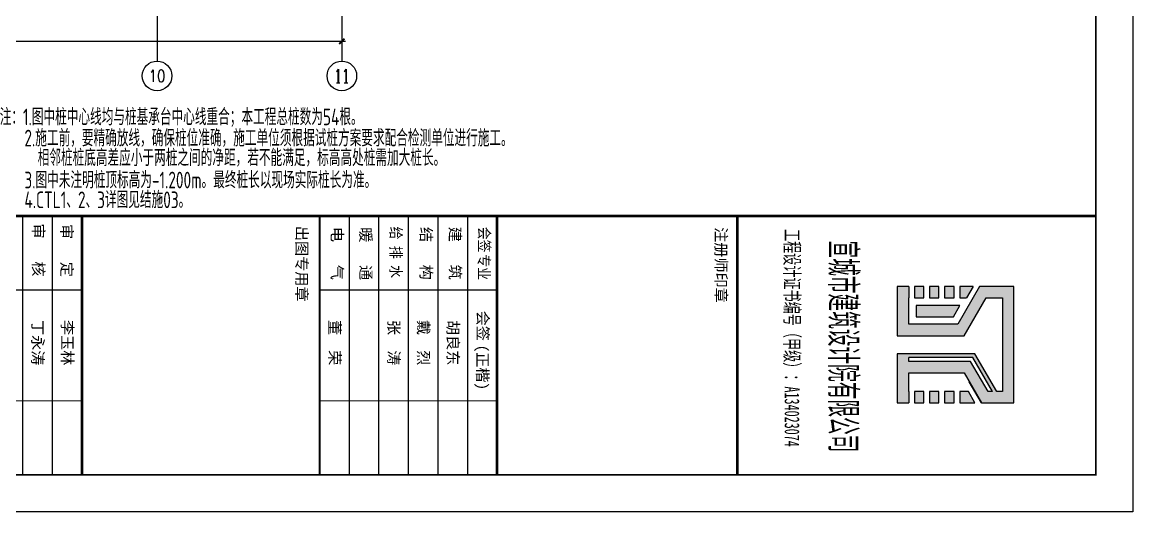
# Model space of a CAD drawing. Extents: x -1389621 to 57380, y -92505 to 283644.
# Drawn here: x -1353084 to -1317031, y 147698 to 163581 of the extents above; entities that cross this region are included whole.
import ezdxf
from ezdxf.enums import TextEntityAlignment as Align

# ---------------------------------------------------------------- set-up
doc = ezdxf.new("R2010")
doc.units = 0
doc.header["$LTSCALE"] = 100
doc.header["$MEASUREMENT"] = 0
doc.layers.get('0').update_dxf_attribs({"linetype": 'CONTINUOUS'})
doc.layers.get('Defpoints').update_dxf_attribs({"linetype": 'CONTINUOUS'})
for name, color, linetype in [('AXIS', 3, 'CONTINUOUS'), ('AXIS_TEXT', 7, 'CONTINUOUS'), ('BORDER', 7, 'CONTINUOUS'), ('BZ_标准图框', 7, 'CONTINUOUS'), ('DIM', 3, 'CONTINUOUS'), ('TC', 151, 'CONTINUOUS')]:
    doc.layers.add(name, color=color, linetype=linetype)
doc.styles.add('_TCH_AXIS', font='COMPLEX', dxfattribs={"bigfont": 'GBCBIG'})
doc.styles.add('COMPLEX', font='COMPLEX')
doc.styles.add('ht', font='simhei.ttf', dxfattribs={"width": 0.8})
doc.styles.add('TSSD_Dimension', font='tssdeng.shx', dxfattribs={"width": 0.7, "bigfont": 'hztxt.shx'})
doc.styles.add('TSSD_REIN', font='Tssdeng.shx', dxfattribs={"width": 0.7, "bigfont": 'hztxt.shx'})
doc.dimstyles.new('TSSD_100_100', dxfattribs={"dimtxt": 300, "dimasz": 100, "dimexe": 100, "dimexo": 250, "dimgap": 100, "dimtad": 1, "dimdec": 0, "dimzin": 0, "dimdsep": 46, "dimtxsty": 'TSSD_Dimension', "dimblk": 'ARCHTICK', "dimblk1": 'ARCHTICK', "dimblk2": 'ARCHTICK', "dimcen": 0, "dimdle": 100, "dimclrt": 7, "dimadec": 0, "dimazin": 0, "dimtfac": 1, "dimtdec": 0, "dimtix": 1, "dimtmove": 2, "dimatfit": 3, "dimfxl": 0, "dimtolj": 1, "dimtzin": 0, "dimarcsym": 0})

# ---------------------------------------------------------------- blocks, each defined once
blk = doc.blocks.new('_ArchTick')
at = {"color": 0, "linetype": 'ByBlock'}
blk.add_lwpolyline([(-0.71, -0.71, 0.5, 0.5, 0), (0.71, 0.71, 0.5, 0.5, 0)], format="xyseb", dxfattribs=at)
blk = doc.blocks.new('*D1356')
at = {"layer": 'Defpoints', "color": 0, "ltscale": 100}
for p in [(-1378707, 165857), (-1342707, 165857), (-1342707, 162963)]:
    blk.add_point(p, dxfattribs=at)
at = {"layer": 'DIM', "color": 0, "lineweight": -2, "ltscale": 100}
for p, q in [((-1378707, 165557), (-1378707, 162843)), ((-1342707, 165557), (-1342707, 162843)), ((-1378827, 162963), (-1342587, 162963))]:
    blk.add_line(p, q, dxfattribs=at)
at = {"layer": 'DIM', "color": 0, "lineweight": -2, "ltscale": 100, "xscale": 120, "yscale": 120, "zscale": 120, "rotation": 180}
blk.add_blockref('_ArchTick', (-1378707, 162963), dxfattribs=at)
at = {"layer": 'DIM', "color": 0, "lineweight": -2, "ltscale": 100, "xscale": 120, "yscale": 120, "zscale": 120}
blk.add_blockref('_ArchTick', (-1342707, 162963), dxfattribs=at)
at = {"layer": 'DIM', "color": 7, "ltscale": 100, "insert": (-1360707, 163263), "char_height": 360, "attachment_point": 5, "style": 'TSSD_Dimension'}
blk.add_mtext('\\A1;36000', dxfattribs=at)
blk = doc.blocks.new('_AXISO')
blk.add_circle((0, 0), 0.5)
at = {"layer": 'AXIS_TEXT', "style": 'COMPLEX', "width": 1.041667}
blk.add_attdef('A', text='', height=0.56, dxfattribs=at).set_placement((-0.25, -0.28), (0.25, -0.28), align=Align.FIT)
blk = doc.blocks.new('A$C064F2E3D')
h = blk.add_hatch(color=1)
h.paths.add_polyline_path([(5094, 55182), (1943, 55182), (1943, 54256), (2967, 53665), (2967, 52338), (2250, 52338), (1943, 52338), (1943, 52030), (3274, 52030), (3274, 53842), (2250, 54433), (2250, 54874), (4787, 54874), (4787, 54721), (3763, 54130), (3763, 52030), (5094, 52030), (5094, 52338), (4787, 52338), (4275, 52338), (4275, 53834), (5094, 54307)])
h.paths.add_polyline_path([(4787, 54484), (3968, 54011), (3968, 52338), (3865, 52338), (3865, 54070), (4787, 54603)], flags=16)
h = blk.add_hatch(color=1)
h.paths.add_polyline_path([(5094, 54130), (4787, 53952), (4787, 53720), (5094, 53720)])
h.paths.add_polyline_path([(4787, 53566), (4787, 53310), (5094, 53310), (5094, 53566)])
h.paths.add_polyline_path([(4787, 53157), (4787, 52901), (5094, 52901), (5094, 53157)])
h.paths.add_polyline_path([(5094, 52491), (5094, 52747), (4787, 52747), (4787, 52491)])
h.paths.add_polyline_path([(2762, 53546), (2455, 53724), (2455, 52542), (2762, 52542)])
h.paths.add_polyline_path([(1943, 54078), (1943, 53720), (2250, 53720), (2250, 53901)])
h.paths.add_polyline_path([(1943, 53566), (1943, 53310), (2250, 53310), (2250, 53566)])
h.paths.add_polyline_path([(2250, 52901), (2250, 53157), (1943, 53157), (1943, 52901)])
h.paths.add_polyline_path([(2250, 52747), (1943, 52747), (1943, 52491), (2250, 52491)])
for points in [[(4275, 52338), (4275, 53834), (5094, 54307), (5094, 55182), (1943, 55182), (1943, 54256), (2967, 53665), (2967, 52338), (2250, 52338)], [(1943, 52338), (1943, 52030), (3274, 52030), (3274, 53842), (2250, 54433), (2250, 54874), (4787, 54874), (4787, 54721), (3763, 54130), (3763, 52030), (5094, 52030), (5094, 52338)], [(4787, 54603), (3865, 54070), (3865, 52338)], [(4787, 54484), (3968, 54011), (3968, 52338)], [(4787, 54603), (4787, 54484)], [(5094, 54307), (4524, 53978)], [(5094, 54130), (4787, 53952)], [(4787, 53952), (4787, 53720), (5094, 53720), (5094, 54130)], [(1943, 54078), (2250, 53901)], [(1943, 54078), (1943, 53720), (2250, 53720), (2250, 53901)], [(1943, 52338), (2250, 52338)], [(3968, 52338), (3865, 52338)], [(4787, 52338), (4275, 52338)], [(4787, 52338), (5094, 52338)]]:
    blk.add_lwpolyline(points)
for points in [[(1943, 53566), (1943, 53310), (2250, 53310), (2250, 53566)], [(2762, 53546), (2455, 53724), (2455, 52542), (2762, 52542)], [(4787, 53566), (4787, 53310), (5094, 53310), (5094, 53566)], [(1943, 53157), (1943, 52901), (2250, 52901), (2250, 53157)], [(4787, 53157), (4787, 52901), (5094, 52901), (5094, 53157)], [(1943, 52747), (1943, 52491), (2250, 52491), (2250, 52747)], [(4787, 52747), (4787, 52491), (5094, 52491), (5094, 52747)]]:
    blk.add_lwpolyline(points, close=True)
at = {"layer": 'BZ_标准图框'}
for points, const_width in [([(35, 0), (35, 57400)], 70), ([(35, 47700), (7035, 47700)], 70), ([(35, 41203), (7035, 41203)], 70), ([(2035, 41203), (2035, 36403)], 35), ([(5035, 41203), (5035, 36403)], 35), ([(7035, 40403), (35, 40403)], 35), ([(7035, 39603), (35, 39603)], 35), ([(7035, 38803), (35, 38803)], 35), ([(7035, 38003), (35, 38003)], 35), ([(7035, 37203), (35, 37203)], 35), ([(7035, 36403), (35, 36403)], 50), ([(35, 29971), (7035, 29971)], 70), ([(2035, 19571), (2035, 29971)], 35), ([(5035, 23570), (5035, 29971)], 35), ([(35, 29171), (7035, 29171)], 35), ([(35, 28371), (7035, 28371)], 35)]:
    blk.add_lwpolyline(points, dxfattribs=dict(at, const_width=const_width))
at = {"layer": 'BZ_标准图框', "style": 'ht', "width": 0.5}
blk.add_text('宣城市建筑设计院有限公司', height=700, dxfattribs=at).set_placement((3565, 50232), align=Align.CENTER)
at = {"layer": 'BZ_标准图框', "style": 'ht'}
for s, height, width, p in [('工程设计证书编号（甲级）：A134023074', 400, 0.6, (391, 48985)), ('会签', 300, 0.85, (329, 40707)), ('专业', 300, 0.85, (1072, 40699)), ('给 排 水', 300, 0.85, (324, 38317))]:
    blk.add_text(s, height=height, dxfattribs=dict(at, width=width)).set_placement(p)
for s, p in [('注册师印章', (340, 47111)), ('会签', (2598, 40669)), ('(正楷)', (3518, 40660)), ('建   筑', (329, 39919)), ('胡良东', (2850, 39861)), ('结   构', (334, 39134)), ('戴  烈', (2850, 39061)), ('张  涛', (2850, 38261)), ('暖   通', (343, 37501)), ('电   气', (333, 36726)), ('董  荣', (2850, 36661)), ('出图专用章', (306, 35771)), ('审   定', (256, 29413)), ('李玉林', (2850, 29429)), ('审   核', (243, 28647)), ('丁永涛', (2850, 28629))]:
    blk.add_text(s, height=300, dxfattribs=at).set_placement(p)

msp = doc.modelspace()

# ---------------------------------------------------------------- linework, layer by layer
at = {"layer": 'AXIS'}
for p, q in [((-1348706.633, 165616.717), (-1348706.633, 162319.368)), ((-1342706.633, 165616.717), (-1342706.633, 162319.368))]:
    msp.add_line(p, q, dxfattribs=at)
at = {"layer": 'BORDER'}
msp.add_lwpolyline([(-1388311.068, 147698.469), (-1388311.068, 248618.469), (-1317031.068, 248618.469), (-1317031.068, 147698.469)], close=True, dxfattribs=at)
at = {"layer": 'BORDER', "const_width": 60}
msp.add_lwpolyline([(-1387111.068, 148898.469), (-1387111.068, 245618.469), (-1318231.068, 245618.469), (-1318231.068, 148898.469)], close=True, dxfattribs=at)

# ---------------------------------------------------------------- block references
at = {"xscale": 1.2, "yscale": 1.2, "zscale": 1.2, "rotation": 270}
msp.add_blockref('A$C064F2E3D', (-1387111.068, 157340.469), dxfattribs=at)
at = {"layer": 'AXIS'}
ref = msp.add_blockref('_AXISO', (-1348706.633, 161839.368), dxfattribs=dict(at, xscale=960, yscale=960, zscale=960))
ref.add_attrib('A', '10', dxfattribs={"layer": 'AXIS_TEXT', "ltscale": 0.5, "height": 394.1346, "style": '_TCH_AXIS'}).set_placement((-1348978.773, 161642.301), (-1348434.492, 161642.301), align=Align.FIT)
ref = msp.add_blockref('_AXISO', (-1342706.633, 161839.368), dxfattribs=dict(at, xscale=960, yscale=960, zscale=960))
ref.add_attrib('A', '11', dxfattribs={"layer": 'AXIS_TEXT', "ltscale": 0.5, "height": 442.5151, "style": '_TCH_AXIS'}).set_placement((-1342959.498, 161618.111), (-1342453.767, 161618.111), align=Align.FIT)

# ---------------------------------------------------------------- texts
at = {"layer": 'TC', "color": 7, "style": 'TSSD_REIN', "width": 0.7}
for s, p in [('注：1.图中桩中心线均与桩基承台中心线重合；本工程总桩数为54根。', (-1353814.623, 160237.952)), ('2.施工前，要精确放线，确保桩位准确，施工单位须根据试桩方案要求配合检测单位进行施工。', (-1353012.511, 159552.715)), ('相邻桩桩底高差应小于两桩之间的净距，若不能满足，标高高处桩需加大桩长。', (-1352581.857, 158912.619)), ('3.图中未注明桩顶标高为-1.200m。最终桩长以现场实际桩长为准。', (-1353012.511, 158191.214)), ('4.CTL1、2、3详图见结施03。', (-1353012.511, 157549.126))]:
    msp.add_text(s, height=540.027, dxfattribs=at).set_placement(p)

# ---------------------------------------------------------------- dimensions: what is measured, and where the dimension line sits
at = {"layer": 'DIM', "ltscale": 100}
dim = msp.add_aligned_dim(p1=(-1378706.633, 165856.717), p2=(-1342706.633, 165856.717), distance=-2893.459, dimstyle='TSSD_100_100', override={"dimscale": 1.2}, dxfattribs=at)
dim.commit()
dim.dimension.update_dxf_attribs({"geometry": '*D1356', "text_midpoint": (-1360706.633, 163263.258)})

doc.saveas('drawing.dxf')
